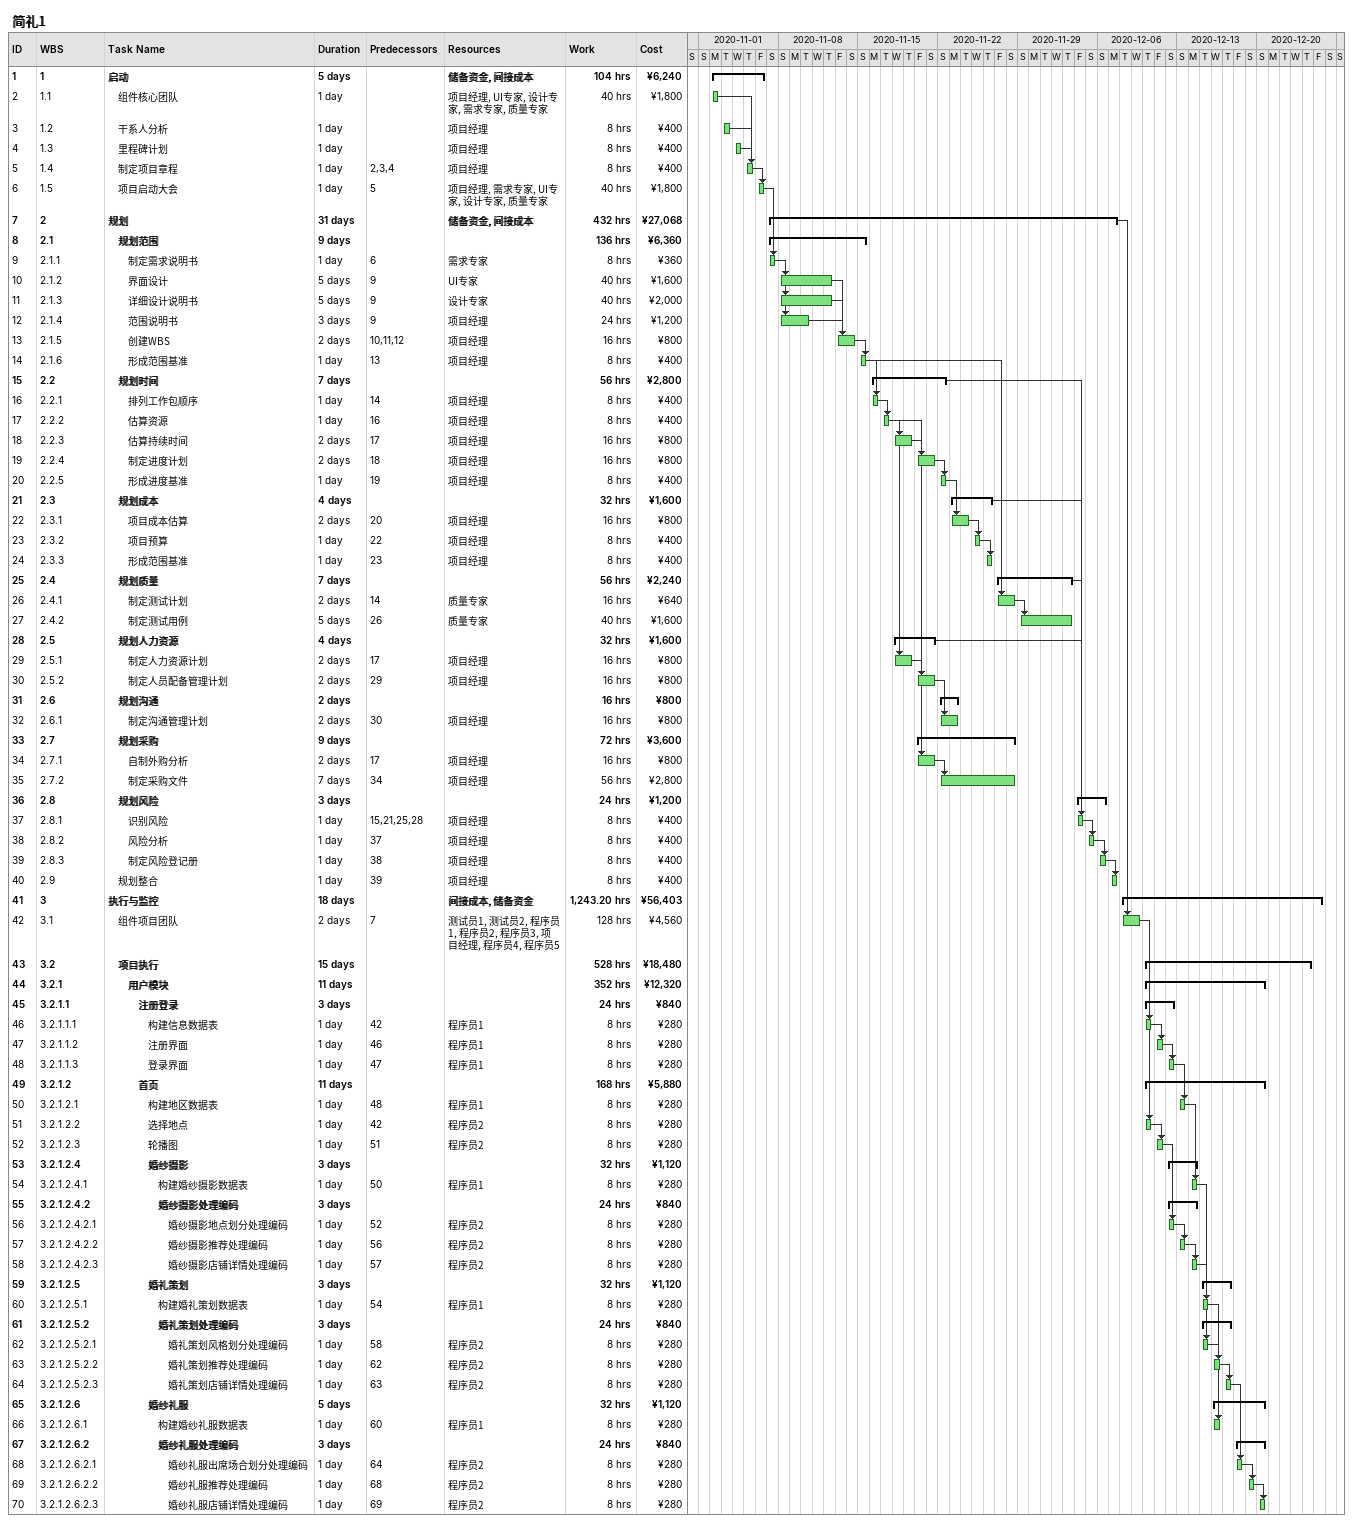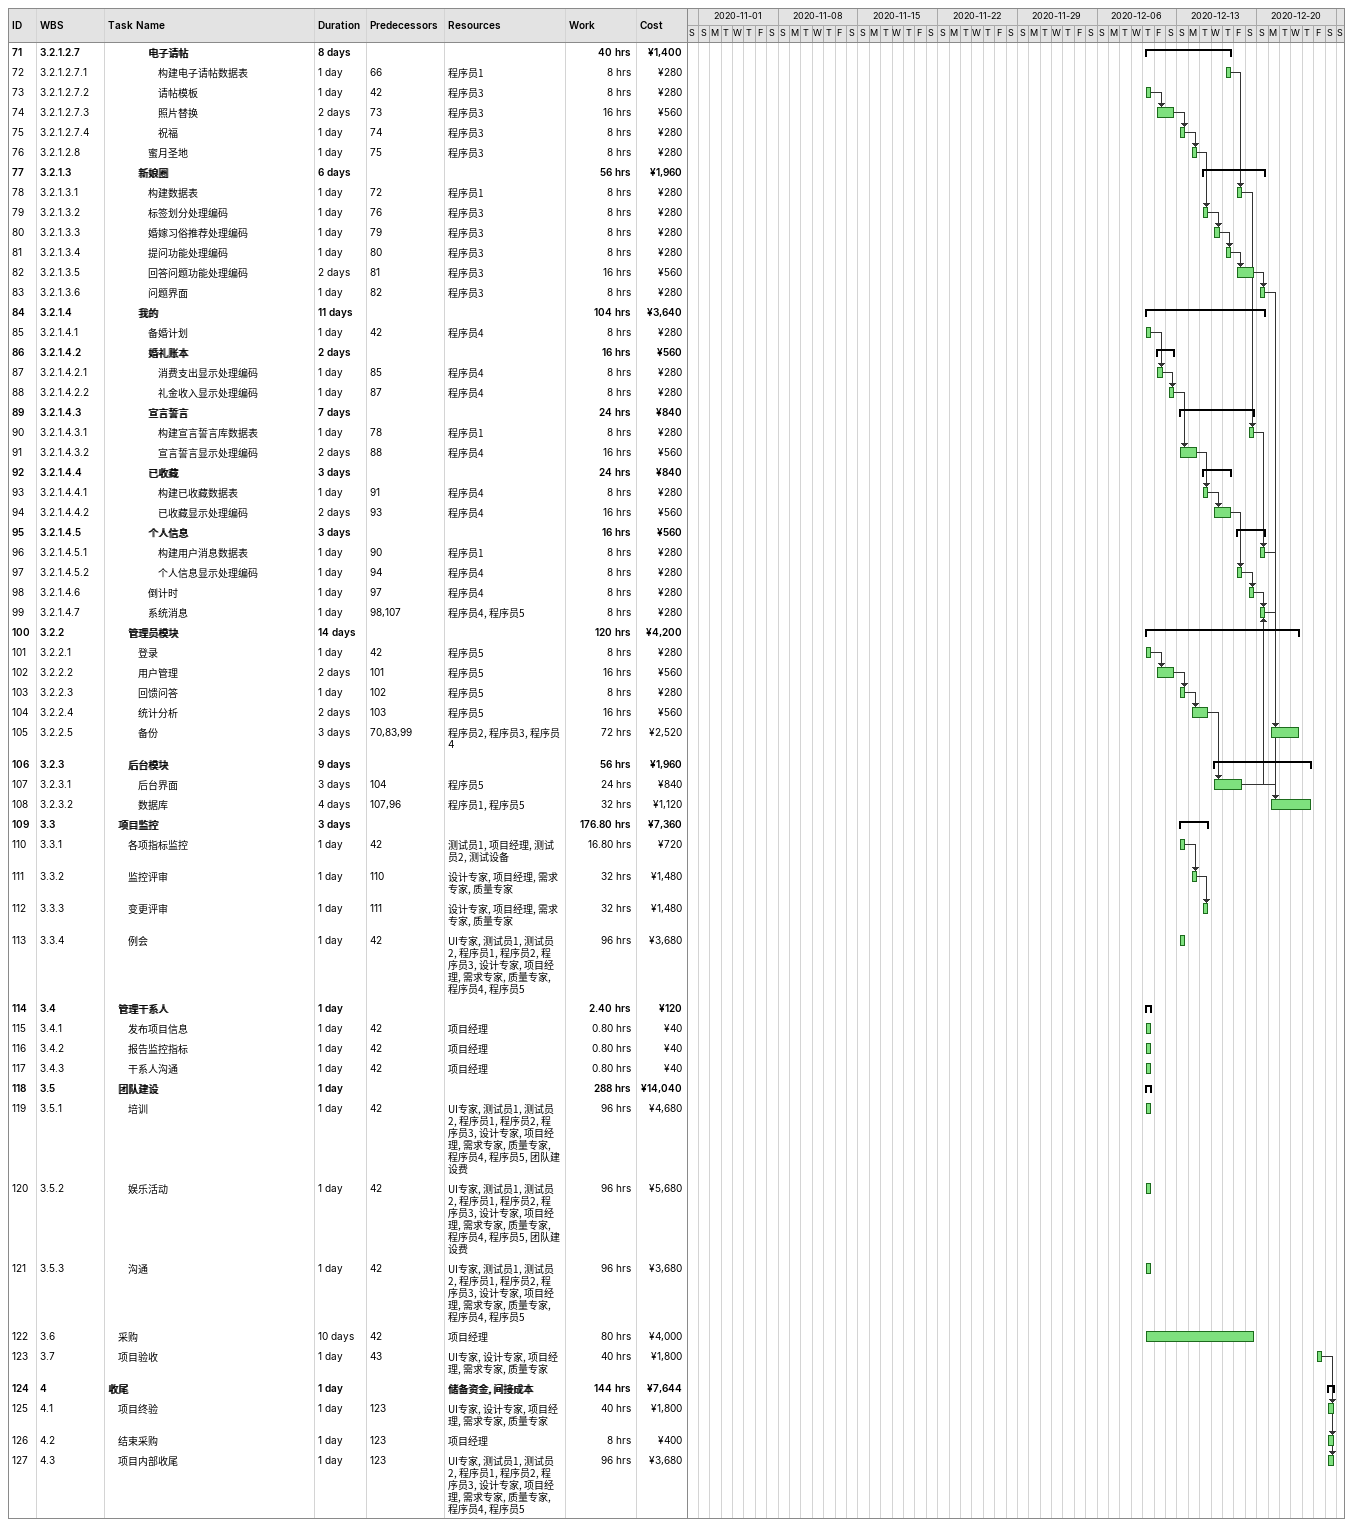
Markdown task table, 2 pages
简礼1

| ID | WBS | Task | Duration | Start | Finish | Predecessors | Resources | Work (h) | Cost (¥) |
|---|---|---|---|---|---|---|---|---|---|
| 1 | 1 | **启动** | 5d | 2020-11-02 | 2020-11-06 |  | 储备资金, 间接成本 | 104 | 6240 |
| 2 | 1.1 | 组件核心团队 | 1d | 2020-11-02 | 2020-11-02 |  | 项目经理, UI专家, 设计专家, 需求专家, 质量专家 | 40 | 1800 |
| 3 | 1.2 | 干系人分析 | 1d | 2020-11-03 | 2020-11-03 |  | 项目经理 | 8 | 400 |
| 4 | 1.3 | 里程碑计划 | 1d | 2020-11-04 | 2020-11-04 |  | 项目经理 | 8 | 400 |
| 5 | 1.4 | 制定项目章程 | 1d | 2020-11-05 | 2020-11-05 | 2, 3, 4 | 项目经理 | 8 | 400 |
| 6 | 1.5 | 项目启动大会 | 1d | 2020-11-06 | 2020-11-06 | 5 | 项目经理, 需求专家, UI专家, 设计专家, 质量专家 | 40 | 1800 |
| 7 | 2 | **规划** | 31d | 2020-11-07 | 2020-12-07 |  | 储备资金, 间接成本 | 432 | 27068 |
| 8 | 2.1 | **规划范围** | 9d | 2020-11-07 | 2020-11-15 |  |  | 136 | 6360 |
| 9 | 2.1.1 | 制定需求说明书 | 1d | 2020-11-07 | 2020-11-07 | 6 | 需求专家 | 8 | 360 |
| 10 | 2.1.2 | 界面设计 | 5d | 2020-11-08 | 2020-11-12 | 9 | UI专家 | 40 | 1600 |
| 11 | 2.1.3 | 详细设计说明书 | 5d | 2020-11-08 | 2020-11-12 | 9 | 设计专家 | 40 | 2000 |
| 12 | 2.1.4 | 范围说明书 | 3d | 2020-11-08 | 2020-11-10 | 9 | 项目经理 | 24 | 1200 |
| 13 | 2.1.5 | 创建WBS | 2d | 2020-11-13 | 2020-11-14 | 10, 11, 12 | 项目经理 | 16 | 800 |
| 14 | 2.1.6 | 形成范围基准 | 1d | 2020-11-15 | 2020-11-15 | 13 | 项目经理 | 8 | 400 |
| 15 | 2.2 | **规划时间** | 7d | 2020-11-16 | 2020-11-22 |  |  | 56 | 2800 |
| 16 | 2.2.1 | 排列工作包顺序 | 1d | 2020-11-16 | 2020-11-16 | 14 | 项目经理 | 8 | 400 |
| 17 | 2.2.2 | 估算资源 | 1d | 2020-11-17 | 2020-11-17 | 16 | 项目经理 | 8 | 400 |
| 18 | 2.2.3 | 估算持续时间 | 2d | 2020-11-18 | 2020-11-19 | 17 | 项目经理 | 16 | 800 |
| 19 | 2.2.4 | 制定进度计划 | 2d | 2020-11-20 | 2020-11-21 | 18 | 项目经理 | 16 | 800 |
| 20 | 2.2.5 | 形成进度基准 | 1d | 2020-11-22 | 2020-11-22 | 19 | 项目经理 | 8 | 400 |
| 21 | 2.3 | **规划成本** | 4d | 2020-11-23 | 2020-11-26 |  |  | 32 | 1600 |
| 22 | 2.3.1 | 项目成本估算 | 2d | 2020-11-23 | 2020-11-24 | 20 | 项目经理 | 16 | 800 |
| 23 | 2.3.2 | 项目预算 | 1d | 2020-11-25 | 2020-11-25 | 22 | 项目经理 | 8 | 400 |
| 24 | 2.3.3 | 形成范围基准 | 1d | 2020-11-26 | 2020-11-26 | 23 | 项目经理 | 8 | 400 |
| 25 | 2.4 | **规划质量** | 7d | 2020-11-27 | 2020-12-03 |  |  | 56 | 2240 |
| 26 | 2.4.1 | 制定测试计划 | 2d | 2020-11-27 | 2020-11-28 | 14 | 质量专家 | 16 | 640 |
| 27 | 2.4.2 | 制定测试用例 | 5d | 2020-11-29 | 2020-12-03 | 26 | 质量专家 | 40 | 1600 |
| 28 | 2.5 | **规划人力资源** | 4d | 2020-11-18 | 2020-11-21 |  |  | 32 | 1600 |
| 29 | 2.5.1 | 制定人力资源计划 | 2d | 2020-11-18 | 2020-11-19 | 17 | 项目经理 | 16 | 800 |
| 30 | 2.5.2 | 制定人员配备管理计划 | 2d | 2020-11-20 | 2020-11-21 | 29 | 项目经理 | 16 | 800 |
| 31 | 2.6 | **规划沟通** | 2d | 2020-11-22 | 2020-11-23 |  |  | 16 | 800 |
| 32 | 2.6.1 | 制定沟通管理计划 | 2d | 2020-11-22 | 2020-11-23 | 30 | 项目经理 | 16 | 800 |
| 33 | 2.7 | **规划采购** | 9d | 2020-11-20 | 2020-11-28 |  |  | 72 | 3600 |
| 34 | 2.7.1 | 自制外购分析 | 2d | 2020-11-20 | 2020-11-21 | 17 | 项目经理 | 16 | 800 |
| 35 | 2.7.2 | 制定采购文件 | 7d | 2020-11-22 | 2020-11-28 | 34 | 项目经理 | 56 | 2800 |
| 36 | 2.8 | **规划风险** | 3d | 2020-12-04 | 2020-12-06 |  |  | 24 | 1200 |
| 37 | 2.8.1 | 识别风险 | 1d | 2020-12-04 | 2020-12-04 | 15, 21, 25, 28 | 项目经理 | 8 | 400 |
| 38 | 2.8.2 | 风险分析 | 1d | 2020-12-05 | 2020-12-05 | 37 | 项目经理 | 8 | 400 |
| 39 | 2.8.3 | 制定风险登记册 | 1d | 2020-12-06 | 2020-12-06 | 38 | 项目经理 | 8 | 400 |
| 40 | 2.9 | 规划整合 | 1d | 2020-12-07 | 2020-12-07 | 39 | 项目经理 | 8 | 400 |
| 41 | 3 | **执行与监控** | 18d | 2020-12-08 | 2020-12-25 |  | 间接成本, 储备资金 | 1243.20 | 56403 |
| 42 | 3.1 | 组件项目团队 | 2d | 2020-12-08 | 2020-12-09 | 7 | 测试员1, 测试员2, 程序员1, 程序员2, 程序员3, 项目经理, 程序员4, 程序员5 | 128 | 4560 |
| 43 | 3.2 | **项目执行** | 15d | 2020-12-10 | 2020-12-24 |  |  | 528 | 18480 |
| 44 | 3.2.1 | **用户模块** | 11d | 2020-12-10 | 2020-12-20 |  |  | 352 | 12320 |
| 45 | 3.2.1.1 | **注册登录** | 3d | 2020-12-10 | 2020-12-12 |  |  | 24 | 840 |
| 46 | 3.2.1.1.1 | 构建信息数据表 | 1d | 2020-12-10 | 2020-12-10 | 42 | 程序员1 | 8 | 280 |
| 47 | 3.2.1.1.2 | 注册界面 | 1d | 2020-12-11 | 2020-12-11 | 46 | 程序员1 | 8 | 280 |
| 48 | 3.2.1.1.3 | 登录界面 | 1d | 2020-12-12 | 2020-12-12 | 47 | 程序员1 | 8 | 280 |
| 49 | 3.2.1.2 | **首页** | 11d | 2020-12-10 | 2020-12-20 |  |  | 168 | 5880 |
| 50 | 3.2.1.2.1 | 构建地区数据表 | 1d | 2020-12-13 | 2020-12-13 | 48 | 程序员1 | 8 | 280 |
| 51 | 3.2.1.2.2 | 选择地点 | 1d | 2020-12-10 | 2020-12-10 | 42 | 程序员2 | 8 | 280 |
| 52 | 3.2.1.2.3 | 轮播图 | 1d | 2020-12-11 | 2020-12-11 | 51 | 程序员2 | 8 | 280 |
| 53 | 3.2.1.2.4 | **婚纱摄影** | 3d | 2020-12-12 | 2020-12-14 |  |  | 32 | 1120 |
| 54 | 3.2.1.2.4.1 | 构建婚纱摄影数据表 | 1d | 2020-12-14 | 2020-12-14 | 50 | 程序员1 | 8 | 280 |
| 55 | 3.2.1.2.4.2 | **婚纱摄影处理编码** | 3d | 2020-12-12 | 2020-12-14 |  |  | 24 | 840 |
| 56 | 3.2.1.2.4.2.1 | 婚纱摄影地点划分处理编码 | 1d | 2020-12-12 | 2020-12-12 | 52 | 程序员2 | 8 | 280 |
| 57 | 3.2.1.2.4.2.2 | 婚纱摄影推荐处理编码 | 1d | 2020-12-13 | 2020-12-13 | 56 | 程序员2 | 8 | 280 |
| 58 | 3.2.1.2.4.2.3 | 婚纱摄影店铺详情处理编码 | 1d | 2020-12-14 | 2020-12-14 | 57 | 程序员2 | 8 | 280 |
| 59 | 3.2.1.2.5 | **婚礼策划** | 3d | 2020-12-15 | 2020-12-17 |  |  | 32 | 1120 |
| 60 | 3.2.1.2.5.1 | 构建婚礼策划数据表 | 1d | 2020-12-15 | 2020-12-15 | 54 | 程序员1 | 8 | 280 |
| 61 | 3.2.1.2.5.2 | **婚礼策划处理编码** | 3d | 2020-12-15 | 2020-12-17 |  |  | 24 | 840 |
| 62 | 3.2.1.2.5.2.1 | 婚礼策划风格划分处理编码 | 1d | 2020-12-15 | 2020-12-15 | 58 | 程序员2 | 8 | 280 |
| 63 | 3.2.1.2.5.2.2 | 婚礼策划推荐处理编码 | 1d | 2020-12-16 | 2020-12-16 | 62 | 程序员2 | 8 | 280 |
| 64 | 3.2.1.2.5.2.3 | 婚礼策划店铺详情处理编码 | 1d | 2020-12-17 | 2020-12-17 | 63 | 程序员2 | 8 | 280 |
| 65 | 3.2.1.2.6 | **婚纱礼服** | 5d | 2020-12-16 | 2020-12-20 |  |  | 32 | 1120 |
| 66 | 3.2.1.2.6.1 | 构建婚纱礼服数据表 | 1d | 2020-12-16 | 2020-12-16 | 60 | 程序员1 | 8 | 280 |
| 67 | 3.2.1.2.6.2 | **婚纱礼服处理编码** | 3d | 2020-12-18 | 2020-12-20 |  |  | 24 | 840 |
| 68 | 3.2.1.2.6.2.1 | 婚纱礼服出席场合划分处理编码 | 1d | 2020-12-18 | 2020-12-18 | 64 | 程序员2 | 8 | 280 |
| 69 | 3.2.1.2.6.2.2 | 婚纱礼服推荐处理编码 | 1d | 2020-12-19 | 2020-12-19 | 68 | 程序员2 | 8 | 280 |
| 70 | 3.2.1.2.6.2.3 | 婚纱礼服店铺详情处理编码 | 1d | 2020-12-20 | 2020-12-20 | 69 | 程序员2 | 8 | 280 |
| 71 | 3.2.1.2.7 | **电子请帖** | 8d | 2020-12-10 | 2020-12-17 |  |  | 40 | 1400 |
| 72 | 3.2.1.2.7.1 | 构建电子请帖数据表 | 1d | 2020-12-17 | 2020-12-17 | 66 | 程序员1 | 8 | 280 |
| 73 | 3.2.1.2.7.2 | 请帖模板 | 1d | 2020-12-10 | 2020-12-10 | 42 | 程序员3 | 8 | 280 |
| 74 | 3.2.1.2.7.3 | 照片替换 | 2d | 2020-12-11 | 2020-12-12 | 73 | 程序员3 | 16 | 560 |
| 75 | 3.2.1.2.7.4 | 祝福 | 1d | 2020-12-13 | 2020-12-13 | 74 | 程序员3 | 8 | 280 |
| 76 | 3.2.1.2.8 | 蜜月圣地 | 1d | 2020-12-14 | 2020-12-14 | 75 | 程序员3 | 8 | 280 |
| 77 | 3.2.1.3 | **新娘圈** | 6d | 2020-12-15 | 2020-12-20 |  |  | 56 | 1960 |
| 78 | 3.2.1.3.1 | 构建数据表 | 1d | 2020-12-18 | 2020-12-18 | 72 | 程序员1 | 8 | 280 |
| 79 | 3.2.1.3.2 | 标签划分处理编码 | 1d | 2020-12-15 | 2020-12-15 | 76 | 程序员3 | 8 | 280 |
| 80 | 3.2.1.3.3 | 婚嫁习俗推荐处理编码 | 1d | 2020-12-16 | 2020-12-16 | 79 | 程序员3 | 8 | 280 |
| 81 | 3.2.1.3.4 | 提问功能处理编码 | 1d | 2020-12-17 | 2020-12-17 | 80 | 程序员3 | 8 | 280 |
| 82 | 3.2.1.3.5 | 回答问题功能处理编码 | 2d | 2020-12-18 | 2020-12-19 | 81 | 程序员3 | 16 | 560 |
| 83 | 3.2.1.3.6 | 问题界面 | 1d | 2020-12-20 | 2020-12-20 | 82 | 程序员3 | 8 | 280 |
| 84 | 3.2.1.4 | **我的** | 11d | 2020-12-10 | 2020-12-20 |  |  | 104 | 3640 |
| 85 | 3.2.1.4.1 | 备婚计划 | 1d | 2020-12-10 | 2020-12-10 | 42 | 程序员4 | 8 | 280 |
| 86 | 3.2.1.4.2 | **婚礼账本** | 2d | 2020-12-11 | 2020-12-12 |  |  | 16 | 560 |
| 87 | 3.2.1.4.2.1 | 消费支出显示处理编码 | 1d | 2020-12-11 | 2020-12-11 | 85 | 程序员4 | 8 | 280 |
| 88 | 3.2.1.4.2.2 | 礼金收入显示处理编码 | 1d | 2020-12-12 | 2020-12-12 | 87 | 程序员4 | 8 | 280 |
| 89 | 3.2.1.4.3 | **宣言誓言** | 7d | 2020-12-13 | 2020-12-19 |  |  | 24 | 840 |
| 90 | 3.2.1.4.3.1 | 构建宣言誓言库数据表 | 1d | 2020-12-19 | 2020-12-19 | 78 | 程序员1 | 8 | 280 |
| 91 | 3.2.1.4.3.2 | 宣言誓言显示处理编码 | 2d | 2020-12-13 | 2020-12-14 | 88 | 程序员4 | 16 | 560 |
| 92 | 3.2.1.4.4 | **已收藏** | 3d | 2020-12-15 | 2020-12-17 |  |  | 24 | 840 |
| 93 | 3.2.1.4.4.1 | 构建已收藏数据表 | 1d | 2020-12-15 | 2020-12-15 | 91 | 程序员4 | 8 | 280 |
| 94 | 3.2.1.4.4.2 | 已收藏显示处理编码 | 2d | 2020-12-16 | 2020-12-17 | 93 | 程序员4 | 16 | 560 |
| 95 | 3.2.1.4.5 | **个人信息** | 3d | 2020-12-18 | 2020-12-20 |  |  | 16 | 560 |
| 96 | 3.2.1.4.5.1 | 构建用户消息数据表 | 1d | 2020-12-20 | 2020-12-20 | 90 | 程序员1 | 8 | 280 |
| 97 | 3.2.1.4.5.2 | 个人信息显示处理编码 | 1d | 2020-12-18 | 2020-12-18 | 94 | 程序员4 | 8 | 280 |
| 98 | 3.2.1.4.6 | 倒计时 | 1d | 2020-12-19 | 2020-12-19 | 97 | 程序员4 | 8 | 280 |
| 99 | 3.2.1.4.7 | 系统消息 | 1d | 2020-12-20 | 2020-12-20 | 98, 107 | 程序员4, 程序员5 | 8 | 280 |
| 100 | 3.2.2 | **管理员模块** | 14d | 2020-12-10 | 2020-12-23 |  |  | 120 | 4200 |
| 101 | 3.2.2.1 | 登录 | 1d | 2020-12-10 | 2020-12-10 | 42 | 程序员5 | 8 | 280 |
| 102 | 3.2.2.2 | 用户管理 | 2d | 2020-12-11 | 2020-12-12 | 101 | 程序员5 | 16 | 560 |
| 103 | 3.2.2.3 | 回馈问答 | 1d | 2020-12-13 | 2020-12-13 | 102 | 程序员5 | 8 | 280 |
| 104 | 3.2.2.4 | 统计分析 | 2d | 2020-12-14 | 2020-12-15 | 103 | 程序员5 | 16 | 560 |
| 105 | 3.2.2.5 | 备份 | 3d | 2020-12-21 | 2020-12-23 | 70, 83, 99 | 程序员2, 程序员3, 程序员4 | 72 | 2520 |
| 106 | 3.2.3 | **后台模块** | 9d | 2020-12-16 | 2020-12-24 |  |  | 56 | 1960 |
| 107 | 3.2.3.1 | 后台界面 | 3d | 2020-12-16 | 2020-12-18 | 104 | 程序员5 | 24 | 840 |
| 108 | 3.2.3.2 | 数据库 | 4d | 2020-12-21 | 2020-12-24 | 107, 96 | 程序员1, 程序员5 | 32 | 1120 |
| 109 | 3.3 | **项目监控** | 3d | 2020-12-13 | 2020-12-15 |  |  | 176.80 | 7360 |
| 110 | 3.3.1 | 各项指标监控 | 1d | 2020-12-13 | 2020-12-13 | 42 | 测试员1, 项目经理, 测试员2, 测试设备 | 16.80 | 720 |
| 111 | 3.3.2 | 监控评审 | 1d | 2020-12-14 | 2020-12-14 | 110 | 设计专家, 项目经理, 需求专家, 质量专家 | 32 | 1480 |
| 112 | 3.3.3 | 变更评审 | 1d | 2020-12-15 | 2020-12-15 | 111 | 设计专家, 项目经理, 需求专家, 质量专家 | 32 | 1480 |
| 113 | 3.3.4 | 例会 | 1d | 2020-12-13 | 2020-12-13 | 42 | UI专家, 测试员1, 测试员2, 程序员1, 程序员2, 程序员3, 设计专家, 项目经理, 需求专家, 质量专家, 程序员4, 程序员5 | 96 | 3680 |
| 114 | 3.4 | **管理干系人** | 1d | 2020-12-10 | 2020-12-10 |  |  | 2.40 | 120 |
| 115 | 3.4.1 | 发布项目信息 | 1d | 2020-12-10 | 2020-12-10 | 42 | 项目经理 | 0.80 | 40 |
| 116 | 3.4.2 | 报告监控指标 | 1d | 2020-12-10 | 2020-12-10 | 42 | 项目经理 | 0.80 | 40 |
| 117 | 3.4.3 | 干系人沟通 | 1d | 2020-12-10 | 2020-12-10 | 42 | 项目经理 | 0.80 | 40 |
| 118 | 3.5 | **团队建设** | 1d | 2020-12-10 | 2020-12-10 |  |  | 288 | 14040 |
| 119 | 3.5.1 | 培训 | 1d | 2020-12-10 | 2020-12-10 | 42 | UI专家, 测试员1, 测试员2, 程序员1, 程序员2, 程序员3, 设计专家, 项目经理, 需求专家, 质量专家, 程序员4, 程序员5, 团队建设费 | 96 | 4680 |
| 120 | 3.5.2 | 娱乐活动 | 1d | 2020-12-10 | 2020-12-10 | 42 | UI专家, 测试员1, 测试员2, 程序员1, 程序员2, 程序员3, 设计专家, 项目经理, 需求专家, 质量专家, 程序员4, 程序员5, 团队建设费 | 96 | 5680 |
| 121 | 3.5.3 | 沟通 | 1d | 2020-12-10 | 2020-12-10 | 42 | UI专家, 测试员1, 测试员2, 程序员1, 程序员2, 程序员3, 设计专家, 项目经理, 需求专家, 质量专家, 程序员4, 程序员5 | 96 | 3680 |
| 122 | 3.6 | 采购 | 10d | 2020-12-10 | 2020-12-19 | 42 | 项目经理 | 80 | 4000 |
| 123 | 3.7 | 项目验收 | 1d | 2020-12-25 | 2020-12-25 | 43 | UI专家, 设计专家, 项目经理, 需求专家, 质量专家 | 40 | 1800 |
| 124 | 4 | **收尾** | 1d | 2020-12-26 | 2020-12-26 |  | 储备资金, 间接成本 | 144 | 7644 |
| 125 | 4.1 | 项目终验 | 1d | 2020-12-26 | 2020-12-26 | 123 | UI专家, 设计专家, 项目经理, 需求专家, 质量专家 | 40 | 1800 |
| 126 | 4.2 | 结束采购 | 1d | 2020-12-26 | 2020-12-26 | 123 | 项目经理 | 8 | 400 |
| 127 | 4.3 | 项目内部收尾 | 1d | 2020-12-26 | 2020-12-26 | 123 | UI专家, 测试员1, 测试员2, 程序员1, 程序员2, 程序员3, 设计专家, 项目经理, 需求专家, 质量专家, 程序员4, 程序员5 | 96 | 3680 |
